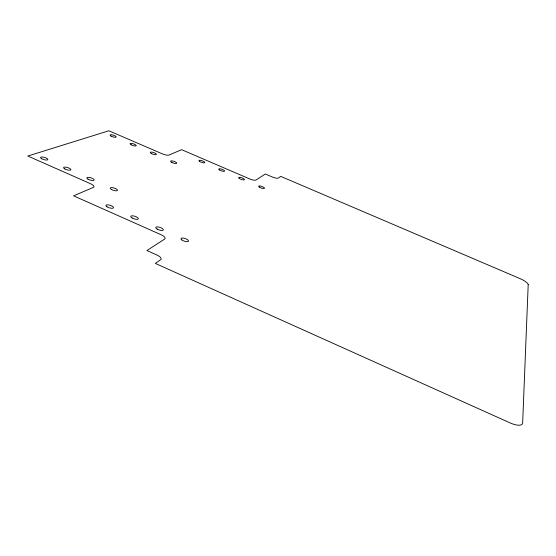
<?xml version="1.0" encoding="UTF-8"?>
<svg xmlns="http://www.w3.org/2000/svg" width="556" height="556" viewBox="0 0 556 556"><rect width="100%" height="100%" fill="white"/><g stroke="black" fill="none" stroke-linecap="round" stroke-linejoin="round"><path stroke-width="0.83" d="M528.2 284.589L522.647 422.991A13.434 4.948 27.6 0 1 510.13 422.921L155.36 263.433L160.635 259.77A7.374 2.731 18.1 0 0 156.861 254.995L146.923 250.541L164.659 239.073A6.978 2.446 18.2 0 0 161.059 234.722L73.614 195.844L93.338 187.414A6.637 2.113 16.8 0 0 90.475 183.702L27.8 156.034L108.886 130.778L162.241 153.817A5.449 1.473 18.5 0 0 169.024 155.054L181.61 149.675L249.741 178.956A5.247 1.411 20 0 0 255.955 180.054L265.33 173.993L272.405 177.016A5.053 1.314 20.4 0 0 278.299 178.087L280.752 176.384L520.152 278.667A8.959 2.287 24.6 0 1 528.2 284.589M259.416 187.129A3.114 0.855 20.2 0 0 264.357 188.435A3.114 0.855 20.2 0 0 260.861 186.121A3.114 0.855 20.2 0 0 259.416 187.129M219.425 169.921A3.1 0.841 19.5 0 0 224.422 171.255A3.1 0.841 19.5 0 0 221.079 169.01A3.1 0.841 19.5 0 0 219.425 169.921M199.618 161.4A3.1 0.834 19.2 0 0 204.636 162.741A3.1 0.834 19.2 0 0 201.369 160.531A3.1 0.834 19.2 0 0 199.618 161.4M64.788 168.927A3.802 1.168 16.5 0 0 70.82 169.879A3.802 1.168 16.5 0 0 66.115 167.217A3.802 1.168 16.5 0 0 64.788 168.927M171.811 162.366A3.232 0.897 18.7 0 0 176.704 163.235A3.232 0.897 18.7 0 0 172.429 160.941A3.232 0.897 18.7 0 0 171.811 162.366M131.202 144.803A3.232 0.876 18 0 0 136.199 145.728A3.232 0.876 18 0 0 132.043 143.483A3.232 0.876 18 0 0 131.202 144.803M157.223 229.135A3.989 1.369 18.2 0 0 163.318 229.941A3.989 1.369 18.2 0 0 158.085 226.931A3.989 1.369 18.2 0 0 157.223 229.135M132.133 218.001A3.989 1.348 17.7 0 0 138.305 218.842A3.989 1.348 17.7 0 0 133.155 215.874A3.989 1.348 17.7 0 0 132.133 218.001M41.672 158.731A3.816 1.154 16.1 0 0 47.767 159.725A3.816 1.154 16.1 0 0 43.139 157.098A3.816 1.154 16.1 0 0 41.672 158.731M111.096 136.109A3.239 0.869 17.7 0 0 116.141 137.054A3.239 0.869 17.7 0 0 112.041 134.837A3.239 0.869 17.7 0 0 111.096 136.109M239.358 178.497A3.107 0.848 19.9 0 0 244.327 179.817A3.107 0.848 19.9 0 0 240.908 177.538A3.107 0.848 19.9 0 0 239.358 178.497M111.527 189.526A3.788 1.202 17.3 0 0 117.441 190.437A3.788 1.202 17.3 0 0 112.625 187.699A3.788 1.202 17.3 0 0 111.527 189.526M151.44 153.553A3.232 0.883 18.3 0 0 156.382 154.45A3.232 0.883 18.3 0 0 152.17 152.184A3.232 0.883 18.3 0 0 151.44 153.553M87.938 179.108A3.795 1.188 16.9 0 0 94.006 180.172A3.795 1.188 16.9 0 0 89.453 177.447A3.795 1.188 16.9 0 0 87.938 179.108M107.002 206.804A3.989 1.334 17.2 0 0 113.417 207.923A3.989 1.334 17.2 0 0 108.726 204.949A3.989 1.334 17.2 0 0 107.002 206.804M181.798 239.893A3.989 1.383 18.8 0 0 188.303 241.422A3.989 1.383 18.8 0 0 184.161 238.246A3.989 1.383 18.8 0 0 181.798 239.893"/></g></svg>
